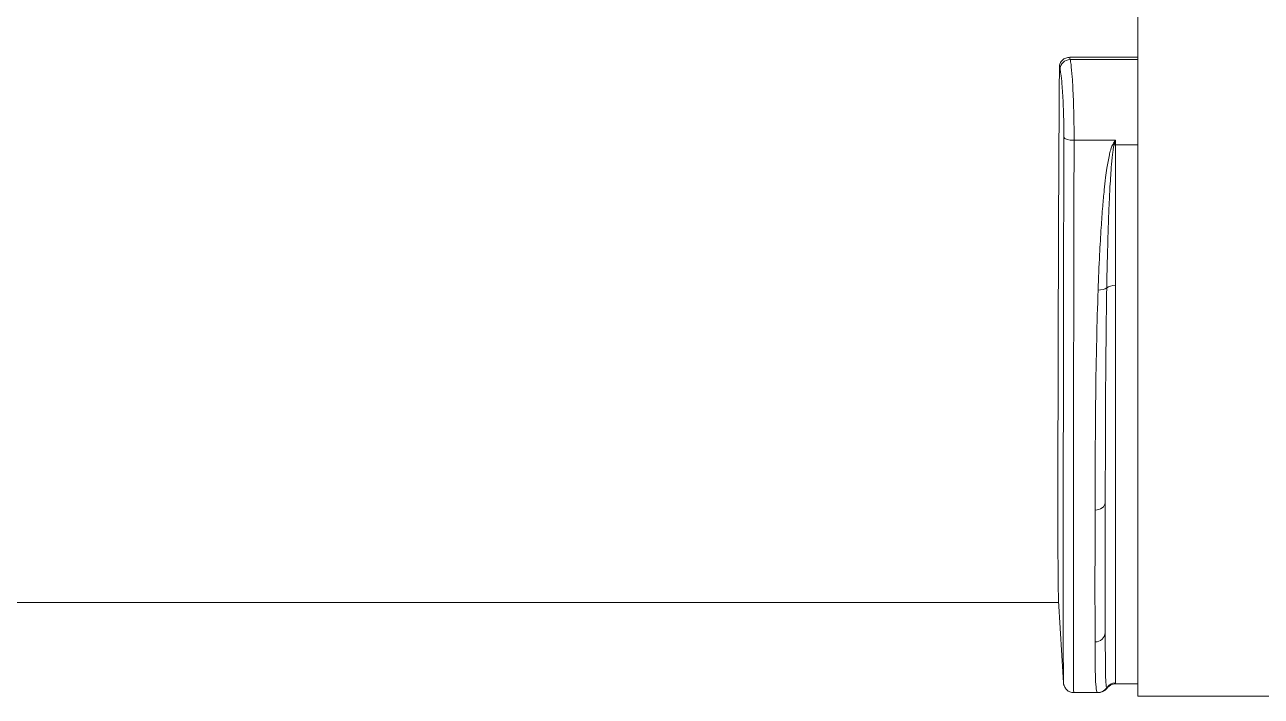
# Model space of a CAD drawing. Extents: x 0 to 216, y -4 to 280.
# Drawn here: x 45.07 to 61.17, y 208.01 to 216.75 of the extents above; entities that cross this region are included whole.
import ezdxf

# ---------------------------------------------------------------- set-up
doc = ezdxf.new("R2010")
doc.units = 0
doc.header["$LTSCALE"] = 10
doc.header["$MEASUREMENT"] = 0
doc.layers.add('CADdetails-3-FINE', color=11, linetype='CONTINUOUS', lineweight=5)
doc.layers.add('CADdetails-5-MEDIUM', color=4, linetype='CONTINUOUS', lineweight=18)

msp = doc.modelspace()

# ---------------------------------------------------------------- linework, layer by layer
at = {"layer": 'CADdetails-3-FINE'}
for p, q in [((59.559, 231.44), (59.559, 208.007)), ((58.673, 216.327), (59.559, 216.327)), ((59.559, 216.299), (58.68, 216.299)), ((58.73, 215.247), (59.268, 215.247)), ((59.268, 215.189), (59.559, 215.189)), ((58.528, 209.249), (58.592, 208.183)), ((58.725, 208.055), (59.041, 208.055)), ((59.268, 208.168), (59.559, 208.168)), ((59.559, 208.007), (62.059, 208.007))]:
    msp.add_line(p, q, dxfattribs=at)
for centre, major_axis, ratio, start_param, end_param in [((58.68, 216.171), (-0.13, -0.031), 0.950408, 4.486544, 6.054761), ((58.73, 215.288), (-0.133, 0), 0.30904, 0.073481, 1.571616), ((59.237, 215.239), (-0.113, 0.07), 0.270165, 1.737383, 1.871352), ((59.268, 215.139), (-0.133, 0), 0.378089, 4.712155, 4.827401), ((59.042, 213.362), (0.133, -0.005), 0.496201, 4.730509, 5.743312), ((59.269, 213.286), (-0.133, 0), 0.540283, 4.712171, 5.72417), ((59.003, 210.533), (0.133, 0), 0.771844, 4.713348, 6.231192), ((59.003, 208.84), (0.133, 0), 0.936551, 4.710279, 6.228123), ((59.269, 208.047), (0.133, -0.001), 0.998887, 1.577987, 2.589986), ((59.042, 208.189), (0.017, -0.132), 0.999489, 0, 0.884324)]:
    msp.add_ellipse(centre, major_axis=major_axis, ratio=ratio, start_param=start_param, end_param=end_param, dxfattribs=at)
for points, knots in [([(58.539, 216.203), (58.539, 216.219), (58.542, 216.235), (58.556, 216.265), (58.566, 216.279), (58.59, 216.302), (58.605, 216.311), (58.638, 216.324), (58.655, 216.327), (58.673, 216.327)], [0, 0, 0, 0, 0.0398187, 0.0398187, 0.0797932, 0.0797932, 0.1198287, 0.1198287, 0.1605065, 0.1605065, 0.1605065, 0.1605065]), ([(58.73, 215.247), (58.73, 215.284), (58.73, 215.322), (58.728, 215.5), (58.725, 215.645), (58.717, 215.886), (58.711, 215.987), (58.701, 216.135), (58.695, 216.19), (58.687, 216.26), (58.683, 216.282), (58.68, 216.299)], [-0.8422458, -0.8422458, -0.8422458, -0.8422458, -0.7668377, -0.7668377, -0.4963393, -0.4963393, -0.2757441, -0.2757441, -0.1060554, -0.1060554, 0, 0, 0, 0]), ([(58.528, 209.249), (58.527, 209.258), (58.527, 209.271), (58.522, 209.41), (58.52, 209.736), (58.519, 210.804), (58.52, 211.567), (58.524, 213.136), (58.526, 213.842), (58.532, 215.117), (58.535, 215.651), (58.539, 216.203)], [1.982242, 1.982242, 1.982242, 1.982242, 2.340636, 2.340636, 5.144742, 5.144742, 8.156279, 8.156279, 10.192086, 10.192086, 11.551042, 11.551042, 11.551042, 11.551042]), ([(58.547, 216.169), (58.55, 216.155), (58.554, 216.136), (58.563, 216.078), (58.568, 216.032), (58.578, 215.907), (58.584, 215.823), (58.593, 215.62), (58.595, 215.498), (58.597, 215.349), (58.597, 215.317), (58.597, 215.285)], [0, 0, 0, 0, 0.1060554, 0.1060554, 0.2757441, 0.2757441, 0.4963393, 0.4963393, 0.7668377, 0.7668377, 0.8422458, 0.8422458, 0.8422458, 0.8422458]), ([(58.597, 215.285), (58.595, 214.652), (58.594, 214.039), (58.591, 212.526), (58.59, 211.677), (58.589, 210.301), (58.589, 209.749), (58.589, 209.005), (58.589, 208.754), (58.59, 208.331), (58.591, 208.202), (58.592, 208.183)], [0, 0, 0, 0, 1.521416, 1.521416, 3.955682, 3.955682, 6.126428, 6.126428, 7.681947, 7.681947, 9.675102, 9.675102, 9.675102, 9.675102]), ([(58.725, 208.055), (58.724, 208.056), (58.723, 208.188), (58.723, 208.635), (58.722, 208.888), (58.722, 209.642), (58.722, 210.201), (58.723, 211.594), (58.724, 212.454), (58.727, 213.985), (58.728, 214.606), (58.73, 215.247)], [-9.838255, -9.838255, -9.838255, -9.838255, -7.681947, -7.681947, -6.126428, -6.126428, -3.955682, -3.955682, -1.521416, -1.521416, 0, 0, 0, 0]), ([(59.237, 215.197), (59.231, 215.188), (59.227, 215.178), (59.216, 215.153), (59.211, 215.136), (59.2, 215.099), (59.194, 215.077), (59.183, 215.028), (59.177, 215), (59.167, 214.943), (59.162, 214.914), (59.152, 214.843), (59.146, 214.802), (59.134, 214.707), (59.128, 214.653), (59.115, 214.529), (59.109, 214.46), (59.095, 214.297), (59.089, 214.205), (59.075, 213.994), (59.068, 213.877), (59.054, 213.604), (59.048, 213.449), (59.042, 213.296)], [0, 0, 0, 0, 0.025303, 0.025303, 0.065787, 0.065787, 0.118416, 0.118416, 0.186834, 0.186834, 0.257212, 0.257212, 0.357987, 0.357987, 0.488994, 0.488994, 0.659302, 0.659302, 0.888733, 0.888733, 1.182979, 1.182979, 1.580145, 1.580145, 1.580145, 1.580145]), ([(59.155, 213.324), (59.158, 213.474), (59.161, 213.625), (59.168, 213.892), (59.171, 214.007), (59.178, 214.213), (59.182, 214.304), (59.188, 214.464), (59.192, 214.532), (59.198, 214.653), (59.201, 214.706), (59.207, 214.8), (59.21, 214.841), (59.215, 214.91), (59.217, 214.938), (59.223, 214.995), (59.225, 215.022), (59.231, 215.071), (59.234, 215.092), (59.239, 215.129), (59.242, 215.145), (59.247, 215.17), (59.249, 215.18), (59.252, 215.189)], [-1.580145, -1.580145, -1.580145, -1.580145, -1.182979, -1.182979, -0.888733, -0.888733, -0.659302, -0.659302, -0.488994, -0.488994, -0.357987, -0.357987, -0.257212, -0.257212, -0.186834, -0.186834, -0.118416, -0.118416, -0.065787, -0.065787, -0.025303, -0.025303, 0, 0, 0, 0]), ([(59.268, 215.247), (59.263, 215.239), (59.257, 215.23), (59.247, 215.214), (59.242, 215.205), (59.237, 215.197)], [-0.00021136, -0.00021136, -0.00021136, -0.00021136, 0.02267578, 0.02267578, 0.04556292, 0.04556292, 0.04556292, 0.04556292]), ([(59.252, 215.189), (59.255, 215.199), (59.257, 215.208), (59.263, 215.227), (59.265, 215.237), (59.268, 215.247)], [-0.04556292, -0.04556292, -0.04556292, -0.04556292, -0.02267578, -0.02267578, 0.00021136, 0.00021136, 0.00021136, 0.00021136]), ([(59.269, 213.358), (59.268, 213.655), (59.268, 213.961), (59.268, 214.573), (59.268, 214.878), (59.268, 215.189)], [-1.632846, -1.632846, -1.632846, -1.632846, -0.816423, -0.816423, -0.039543, -0.039543, -0.039543, -0.039543]), ([(59.136, 210.527), (59.136, 210.768), (59.137, 211.024), (59.138, 211.728), (59.141, 212.199), (59.149, 212.903), (59.152, 213.111), (59.155, 213.324)], [0, 0, 0, 0, 0.872994, 0.872994, 2.269784, 2.269784, 2.836365, 2.836365, 2.836365, 2.836365]), ([(59.269, 208.181), (59.269, 208.216), (59.269, 208.325), (59.269, 208.795), (59.269, 209.269), (59.269, 210.484), (59.269, 211.198), (59.269, 212.438), (59.269, 212.887), (59.269, 213.358)], [0, 0, 0, 0, 1.72311, 1.72311, 4.480087, 4.480087, 6.998972, 6.998972, 8.293909, 8.293909, 8.293909, 8.293909]), ([(59.042, 213.296), (59.035, 213.078), (59.029, 212.865), (59.012, 212.143), (59.008, 211.66), (59.004, 210.938), (59.003, 210.676), (59.003, 210.43)], [-2.836365, -2.836365, -2.836365, -2.836365, -2.269784, -2.269784, -0.872994, -0.872994, 0, 0, 0, 0]), ([(59.003, 210.43), (59.003, 210.065), (59.002, 209.738), (59.002, 209.451), (59.002, 209.163), (59.003, 208.917), (59.003, 208.716)], [2.833099, 2.833099, 2.833099, 2.833099, 4.126605, 4.126605, 4.126605, 5.423972, 5.423972, 5.423972, 5.423972]), ([(59.136, 208.834), (59.136, 209.033), (59.135, 209.276), (59.135, 209.56), (59.135, 209.843), (59.136, 210.167), (59.136, 210.527)], [-5.423972, -5.423972, -5.423972, -5.423972, -4.126605, -4.126605, -4.126605, -2.833099, -2.833099, -2.833099, -2.833099]), ([(59.136, 210.527), (59.136, 210.265), (59.136, 210.021), (59.136, 209.417), (59.136, 209.094), (59.136, 208.834)], [-5.442849, -5.442849, -5.442849, -5.442849, -4.480087, -4.480087, -2.850924, -2.850924, -2.850924, -2.850924]), ([(59.155, 208.118), (59.145, 208.132), (59.141, 208.209), (59.137, 208.464), (59.136, 208.627), (59.136, 208.834)], [0, 0, 0, 0, 1.520461, 1.520461, 2.83637, 2.83637, 2.83637, 2.83637]), ([(59.003, 208.716), (59.003, 208.511), (59.004, 208.353), (59.013, 208.118), (59.021, 208.055), (59.041, 208.055)], [-2.83637, -2.83637, -2.83637, -2.83637, -1.520461, -1.520461, -0.032068, -0.032068, -0.032068, -0.032068]), ([(58.592, 208.183), (58.592, 208.182), (58.592, 208.181), (58.592, 208.179), (58.593, 208.177), (58.593, 208.174), (58.593, 208.172), (58.594, 208.166), (58.594, 208.164), (58.595, 208.159), (58.596, 208.157), (58.598, 208.149), (58.599, 208.144), (58.606, 208.129), (58.609, 208.122), (58.624, 208.101), (58.634, 208.088), (58.667, 208.068), (58.683, 208.061), (58.709, 208.056), (58.717, 208.055), (58.725, 208.055)], [9.6751021, 9.6751021, 9.6751021, 9.6751021, 9.7077327, 9.7077327, 9.7403632, 9.7403632, 9.7729938, 9.7729938, 9.7893091, 9.7893091, 9.8007033, 9.8007033, 9.8143651, 9.8143651, 9.8237047, 9.8237047, 9.8316978, 9.8316978, 9.8363299, 9.8363299, 9.838255, 9.838255, 9.838255, 9.838255]), ([(59.059, 208.056), (59.058, 208.056), (59.057, 208.056), (59.055, 208.056), (59.054, 208.056), (59.051, 208.055), (59.05, 208.055), (59.047, 208.055), (59.046, 208.055), (59.044, 208.055), (59.042, 208.055), (59.041, 208.055)], [0, 0, 0, 0, 0.00641358, 0.00641358, 0.01282717, 0.01282717, 0.01924075, 0.01924075, 0.02565433, 0.02565433, 0.03206791, 0.03206791, 0.03206791, 0.03206791]), ([(59.165, 208.119), (59.162, 208.116), (59.159, 208.112), (59.151, 208.104), (59.147, 208.099), (59.137, 208.09), (59.131, 208.086), (59.117, 208.076), (59.108, 208.071), (59.087, 208.062), (59.074, 208.058), (59.059, 208.056)], [1.1782738, 1.1782738, 1.1782738, 1.1782738, 1.2586481, 1.2586481, 1.3390224, 1.3390224, 1.4193967, 1.4193967, 1.499771, 1.499771, 1.5801453, 1.5801453, 1.5801453, 1.5801453]), ([(59.165, 208.119), (59.165, 208.119), (59.165, 208.119), (59.161, 208.115), (59.158, 208.114), (59.155, 208.118)], [1.1782738, 1.1782738, 1.1782738, 1.1782738, 1.182979, 1.182979, 1.5801453, 1.5801453, 1.5801453, 1.5801453]), ([(59.165, 208.119), (59.168, 208.123), (59.171, 208.126), (59.179, 208.134), (59.184, 208.138), (59.196, 208.147), (59.202, 208.151), (59.218, 208.158), (59.227, 208.162), (59.247, 208.167), (59.258, 208.168), (59.268, 208.168)], [0.40652557, 0.40652557, 0.40652557, 0.40652557, 0.407347194, 0.407347194, 0.408168819, 0.408168819, 0.408990444, 0.408990444, 0.409812069, 0.409812069, 0.410633694, 0.410633694, 0.410633694, 0.410633694])]:
    msp.add_open_spline(points, degree=3, knots=knots, dxfattribs=at)
for points in [[(58.68, 216.299), (58.678, 216.308), (58.675, 216.318), (58.673, 216.327)], [(58.539, 216.203), (58.542, 216.192), (58.544, 216.18), (58.547, 216.169)], [(59.268, 215.189), (59.268, 215.208), (59.268, 215.227), (59.268, 215.247)], [(59.268, 208.168), (59.268, 208.168), (59.268, 208.172), (59.269, 208.181)]]:
    msp.add_open_spline(points, degree=3, dxfattribs=at)
at = {"layer": 'CADdetails-5-MEDIUM'}
msp.add_line((28.688, 209.23), (58.529, 209.23), dxfattribs=at)

doc.saveas('drawing.dxf')
